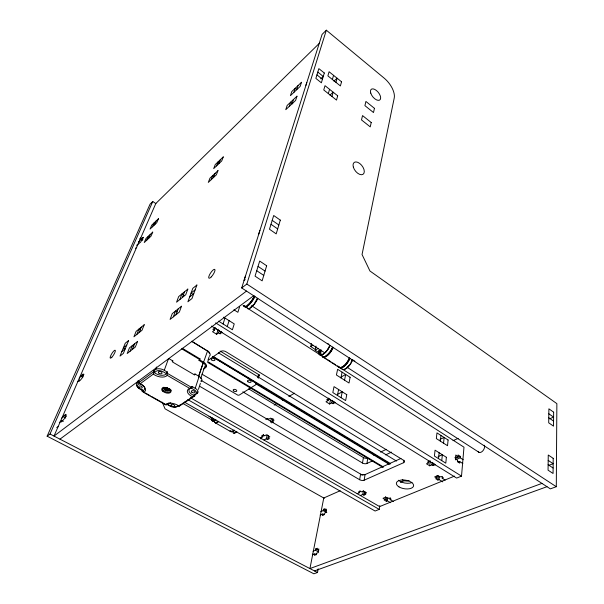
<?xml version="1.0" encoding="UTF-8"?>
<svg xmlns="http://www.w3.org/2000/svg" width="604" height="604" viewBox="0 0 604 604"><rect width="100%" height="100%" fill="white"/><g stroke="black" fill="none" stroke-linecap="round" stroke-linejoin="round"><path stroke-width="0.91" d="M139.048 381.751L138.588 382.823L139.962 383.918L153.295 374.125L153.695 370.932L156.036 369.255A6.553 3.533 18.4 0 1 163.541 369.897L167.519 372.177L166.485 373.695L163.239 371.807A5.247 2.824 18.4 0 0 156.27 371.211L154.314 372.645L153.695 370.932L154.314 372.645M556.299 486.718L556.865 403.631L369.958 271.007L362.045 254.518L394.231 98.014A16.859 8.584 51.1 0 0 384.182 78.15L326.341 30.2L322.098 34.39L241.698 287.957L550.335 488.863L556.299 486.718L246.825 284.054L241.698 287.957M220.12 351.06L258.384 374.382L259.071 375.167L258.761 375.862M211.498 326.077L456.647 478.081L461.516 476.111L463.985 447.186L337.304 365.865M462.83 463.547L459.855 461.667L459.727 463.125L457.515 461.728L457.643 460.278L455.431 458.881L455.786 455.023L457.991 456.42L458.119 454.978L460.316 456.375L460.188 457.817L455.386 459.848M445.193 480.135L442.211 478.3L442.377 476.647M441.751 460.641L442.354 454.759L438.142 456.586M443.547 443.177L444.136 437.47L439.976 439.342M437.13 475.756L436.866 478.232L435.703 478.715L437.908 480.067L438.338 475.929M437.908 480.067L439.078 479.591L439.418 476.277M438.496 458.61L439.123 452.728M440.346 441.139L440.958 435.431M428.87 461.177L428.681 462.853L426.469 463.804L429.708 465.797L431.913 464.854L433.128 465.601L433.4 463.094M431.913 464.854L432.192 462.347M429.708 465.797L430.267 460.799M199.992 386.454L359.652 479.727A3.231 1.608 10.6 0 0 364.144 480.203L403.593 462.709L403.925 460.225M393.378 501.531L390.139 499.644L390.403 497.779M385.586 496.752L385.178 499.546L384.129 499.976L386.288 501.222L387.338 500.799L387.738 498.006M386.288 501.222L386.824 497.507M184.379 402.09L375.114 511.029L379.214 509.376L379.765 505.669M360.316 495.506L362.732 494.48L363.902 495.152L364.506 491.445M363.902 495.152L365.813 494.336L364.642 493.657L364.944 491.799M364.144 480.203L365.08 474.57L400.958 458.451M242.816 391.837L362.483 463.019A3.186 1.631 10.6 0 0 366.915 463.472L367.821 457.998M362.732 494.48L363.344 490.773M357.191 493.71L359.599 492.675L359.909 490.818M359.652 479.727L360.603 474.11L201.041 380.316M362.483 463.019L363.412 457.553L248.689 388.908M155.9 203.601L152.759 201.509L150.049 204.182L47.135 436.186L313.869 573.8L317.508 572.494L318.202 568.832M326.288 510.705L324.839 509.897L325.088 508.621L323.434 509.331L323.185 510.614L320.799 511.633M316.262 554.714L314.76 553.921L314.495 555.295L316.194 554.646L316.458 553.272L318.165 552.622L318.867 548.961L317.16 549.617L317.425 548.251L315.733 548.908L315.469 550.274L313.031 551.218M323.971 514.834L322.521 514.034L322.264 515.325L323.925 514.623L324.174 513.332L325.843 512.622L326.5 509.187L324.839 509.897M319.154 352.766L315.235 350.252L316.051 346.1M341.064 397.711L342.242 391.8L337.432 394.472M344.544 380.173L345.677 374.442L340.928 377.168M337.409 395.424L338.602 389.512M340.943 377.877L342.098 372.155M328.599 398.081L328.078 400.595L325.979 401.758L329.618 404.008L331.717 402.853L333.076 403.691L333.589 401.177M331.717 402.853L332.238 400.331M329.618 404.008L330.486 399.818M315.431 349.588L310.713 346.553L311.422 343.525M264.001 440.067L266.243 438.836L267.549 439.584L268.652 435.439M271.77 422.943L272.97 418.451M266.243 438.836L267.262 434.835M270.486 422.188L271.415 418.557M260.513 438.059L262.748 436.82L263.374 434.419M261.011 438.98L261.426 437.387M258.369 377.711L259.025 375.024M258.278 378.217L259.093 375.303M257.855 377.047L258.557 374.495M258.006 377.168L258.708 374.623M258.135 377.296L258.844 374.752M258.24 377.432L258.942 374.888M331.974 96.489L333.182 92.201L329.98 95.1M335.952 82.363L337.115 78.218L333.959 81.125M328.334 93.597L329.558 89.317M332.374 79.494L333.559 75.349M239.667 306.583L237.878 312.291L233.914 309.769M246.825 284.054L326.341 30.2M245.375 276.202L244.016 280.483L245.179 279.592M258.655 234.314L259.894 230.418M305.911 85.315L306.794 82.522M227.225 326.553L229.112 320.656M215.273 327.768L214.443 330.282L212.51 331.702L216.625 334.246L218.572 332.834L220.113 333.793L220.928 331.279M218.572 332.834L219.388 330.32M223.072 323.955L224.982 318.059M197.078 393.566L197.455 393.264A6.425 3.435 17.1 0 0 195.877 388.704L192.057 386.454L191.038 387.957L194.194 389.784A5.142 2.741 17.1 0 1 195.673 394.019L193.657 395.363L197.063 393.589L197.614 391.898M198.444 389.361L200.377 383.442M206.092 365.964L205.526 367.7L203.525 369.074M208.086 359.878L208.939 357.266M216.625 334.246L218.271 329.225M292.064 103.767L293.453 99.517M296.639 89.754L297.983 85.64M289.248 106.417L290.645 102.159L292.789 103.812M293.861 92.404L295.213 88.29L296.617 89.384M200.724 378.542L204.22 367.972M198.399 376.843L207.527 351.015L191.951 341.29M198.459 376.888L203.118 362.808L203.79 362.332A6.274 3.496 17.3 0 1 205.526 367.7L204.514 367.096L205.224 366.205A5.021 2.794 17.3 0 0 204.477 363.88L199.026 360.362L200.03 358.897L182.302 348.281M195.22 388.289L199.139 376.42L194.979 373.974L194.307 374.442M194.979 373.974L194.639 374.993L172.495 361.962L172.865 360.943L168.591 358.421L164.273 370.29M199.026 360.362L200.03 358.897M140.958 389.248L142.491 390.109L142.106 391.135L143.518 392.343L165.481 404.733A8.539 4.402 17.3 0 1 178.837 405.979L179.486 406.039L179.901 404.967M162.25 390.697L163.012 390.033M166.863 372.653L167.399 372.109L167.202 375.333L189.648 388.349A8.796 4.696 16.9 0 0 192.653 396.813L178.837 405.979M155.568 369.542L156.512 367.006M176.006 314.729L178.172 308.901M182.431 297.432L184.53 291.792M173.356 316.828L175.53 311.007L177.063 311.958M179.811 299.561L181.91 293.937L184.167 295.348M139.396 388.364L138.761 387.979A6.395 3.337 18.6 0 1 136.829 383.442L138.142 380.618M213.476 177.546L215.092 173.348M218.822 163.722L220.392 159.652M211.166 179.705L212.797 175.515L214.269 176.549M216.534 165.896L218.112 161.827L219.562 162.861M132.389 349.384L134.654 343.729M139.109 332.6L141.306 327.119M130.064 351.241L132.329 345.594L133.929 346.53M136.791 334.48L138.988 329.014L140.558 329.943M148.561 238.474L150.313 234.39M154.352 224.99L156.058 221.019M146.636 240.279L148.395 236.202M152.442 226.81L154.148 222.838L155.658 223.827M63.382 421.343L61.91 420.565L61.298 421.969L64.643 418.466L66.266 414.721L64.9 415.779L65.511 414.382L61.585 418.346M79.245 378.006L83.11 374.012L82.544 375.311L83.903 374.201L82.386 377.689L80.453 380.105L79.101 381.2L79.675 379.893L77.727 381.471M138.399 242.083L142.635 237.485L142.197 238.489L143.503 237.251L140.596 242.166L136.61 245.345M47.135 436.186L50.011 434.004L152.759 201.509M166.485 373.695L167.399 372.109M191.038 387.957L192.178 386.522L191.83 387.564L190.147 388.395A7.505 4.017 16.9 0 0 192.397 394.737L194.767 395.914L195.107 394.873L193.657 395.363M319.486 43.178L155.794 203.533L53.998 436.073L246.5 291.083M139.63 238.98L140.732 237.938M165.481 404.733L166.342 404.816L167.444 403.766A7.286 3.76 17.3 0 1 168.893 403.117M135.538 248.312L136.647 247.27M320.732 78.852L323.268 76.474L317.802 72.095M126.757 345.08L123.39 347.798L124.96 348.704M195.152 289.807L191.06 293.114L193.371 294.571M121.887 351.468L125.255 348.757M189.656 296.957L193.763 293.657M59.298 422.574L61.91 420.565M56.723 427.662L58.165 426.56M59.962 439.153L253.657 295.741M137.183 383.117L138.98 381.803M139.72 383.381L137.863 384.748A5.119 2.665 18.6 0 0 139.652 388.961L142.831 390.758L142.491 390.109L142.831 390.758M172.2 361.426L172.865 360.943M220.113 333.793L222.068 332.374L220.52 331.422M207.987 360.407L220.943 351.362A3.737 2.144 16.7 0 1 225.994 351.77L403.434 460.195A3.382 1.752 9.3 0 1 403.593 462.709M179.214 405.427L177.516 406.5A6.267 3.246 17.4 0 1 173.446 406.802M178.535 405.412L176.602 406.696A5.013 2.597 17.4 0 1 169.951 406.069L166.855 404.325M179.486 406.039L194.767 395.914L192.653 396.813M310.713 346.553L312.955 345.133M315.235 350.252L318.361 348.304M319.395 351L321.003 350.01M274.216 405.08L276.655 403.653M282.34 400.316L283.963 399.365M288.84 396.511L294.526 393.174M265.768 419.418L267.549 418.391L268.84 419.153L270.63 418.127L274.073 420.158L272.276 421.177L273.559 421.932L272.366 422.604M262.385 436.171L263.895 435.325M267.549 439.584L269.354 438.602L268.048 437.847L269.852 436.851L266.356 434.82L264.552 435.824L263.238 435.061L261.441 436.065L262.748 436.82M333.076 403.691L335.19 402.536L333.831 401.69M373.733 455.242L375.424 454.45M380.49 452.086L386.401 449.331M366.915 463.472L372.849 460.739M385.571 454.88L391.505 452.147M361.841 475.174L363.102 474.608M340.143 490.742L323.767 497.998L309.935 568.568L541.947 483.404M453.015 440.671L458.187 438.376M429.678 461.139L427.466 462.098L428.681 462.853M364.642 493.657L366.568 492.834L363.427 491.022L361.509 491.845L360.331 491.165L358.421 491.996L359.599 492.675M433.128 465.601L435.348 464.65L434.133 463.902M320.128 515.053L322.521 514.034M454.789 457.779L457.991 456.42M455.514 458.413L460.316 456.375M322.725 515.046L324.325 514.366M549.572 418.821L553.596 417.115L548.825 413.778M400.361 482.377L404.642 480.565M458.247 462.347L459.855 461.667M390.139 499.644L391.203 499.214L389.036 497.953L387.987 498.383L385.82 497.122L383.019 498.285L385.178 499.546M442.211 478.3L443.389 477.817L441.177 476.458L439.999 476.949L437.779 475.582L434.654 476.881L436.866 478.232M454.51 476.111L379.629 506.59L190.343 397.689M312.313 554.857L314.76 553.921M315.062 554.517L316.692 553.898M548.945 465.306L553.151 463.698L548.183 460.384M314.488 570.931L546.99 486.688M189.648 388.349L191.83 387.564L167.029 373.151L165.873 374.314A7.693 4.152 18.5 0 1 155.462 373.408L153.31 371.966L138.588 382.823L141.004 384.008A7.467 3.881 18.8 0 1 143.661 390.327L142.106 391.135L143.722 392.049M50.011 434.004L317.508 572.494M169.709 405.488L170.366 405.835M312.759 554.042L314.246 554.827M63.541 416.828L65.738 417.991M315.469 550.274L318.467 551.86M64.152 415.431L66.372 416.556M315.733 548.908L318.723 550.493M81.759 375.114L83.36 376.005M323.434 509.331L326.319 510.931M81.193 376.413L82.793 377.304M323.185 510.614L326.794 512.615M324.31 498.308L165.02 408.802L162.265 402.219M145.338 392.955L150.185 395.696M151.8 396.609L166.342 404.816M167.444 404.212L169.671 405.473M209.014 416.352L212.653 418.429M182.74 403.366L212.17 420.142M215.492 422.928L230.607 431.543M187.753 399.569L379.214 509.376M387.338 500.799L390.569 502.671M201.955 374.163L237.976 395.227L239.146 395.137L256.541 384.257L256.489 383.238M207.572 361.486L383.532 467.043M207.738 362.423L382.815 467.368M181.645 348.765L199.358 359.365M199.697 359.886L203.79 362.332M213.038 356.33L390.131 463.366M212.366 356.503L256.36 383.11M212.487 356.851L390.139 464.136M255.454 383.608L389.157 464.295M191.476 341.29L207.557 351.03A6.214 3.526 17.4 0 1 209.241 356.383M218.316 352.736L396.473 461.056M439.078 479.591L442.8 481.871M216.391 328.855L214.835 327.889L212.887 329.323L214.443 330.282M330.184 399.425L328.81 398.58L326.704 399.75L328.078 400.595M215.643 322.898L461.516 476.111M218.595 321.162L232.397 329.784L234.246 323.887L223.601 317.191M457.606 461.245L459.085 462.181M460.188 457.817L463.155 459.697M322.551 356.805L338.791 367.224M141.336 238.723L142.922 239.743M140.898 239.72L142.257 240.588M243.087 305.382L246.258 307.413M247.836 308.433L320.679 355.19M322.264 356.209L326.22 358.753M327.806 359.765L330.969 361.796M332.555 362.815L335.726 364.846M251.574 305.684L324.363 352.608M347.308 367.406L479.425 452.592M327.519 343.45L328.848 344.318M352.321 359.599L354.895 361.283M256.723 270.713L263.774 275.401M548.13 464.71L553.105 468.024M258.044 266.402L265.058 271.09M271 224.28L277.674 228.924M548.772 417.772L553.558 421.109M272.208 220.354L278.844 224.998M316.941 74.881L322.43 79.267M207.557 351.03L207.18 350.516A4.96 2.816 17.4 0 1 209.331 353.567M484.257 445.224A4.53 2.756 -58.3 0 1 482.671 451.029A4.53 2.756 -58.3 0 1 478.209 451.535M367.534 458.111A3.171 1.638 10.5 0 1 363.412 457.553M365.08 474.57A3.216 1.616 10.6 0 1 360.603 474.11M411.966 482.551A8.675 4.356 9.2 0 1 398.459 480.233M409.051 480.588A4.341 2.182 9.2 0 1 402.249 479.674M236.791 431.626A8.003 3.035 -60 0 1 233.627 432.902M215.809 419.637A8.094 2.877 -59.7 0 1 211.936 418.195M214.367 420.98A7.271 2.597 -59.7 0 1 213.657 418.474M214.118 421.426A7.777 2.771 -59.7 0 1 213.371 418.738M233.884 430.199A8.328 3.133 -59.9 0 1 229.981 430.992M231.649 431.241A7.935 2.982 -59.9 0 1 230.796 431.196M217.146 421.924A8.003 2.869 -59.7 0 1 216.096 422.377M215.258 422.347A8.003 2.869 -59.7 0 1 214.692 421.841M218.293 421.298A8.396 3.005 -59.7 0 1 214.473 422.158M218.716 421.539A8.396 3.012 -59.7 0 1 214.896 422.4M217.568 422.166A8.003 2.869 -59.7 0 1 216.519 422.619M234.329 430.161A7.935 2.99 -59.9 0 1 230.607 430.909M234.299 430.441A8.328 3.133 -59.9 0 1 230.396 431.226M214.85 420.384A7.777 2.763 -59.7 0 1 212.276 418.111M215.802 419.84A8.365 2.975 -59.7 0 1 211.808 418.346M236.745 431.807A8.267 3.133 -60 0 1 232.85 432.577M352.381 360.059A9.007 4.017 -57.3 0 1 350.244 364.167M349.784 364.808A9.007 4.017 -57.3 0 1 344.272 369.286M329.852 345.397A9.128 3.82 -57.2 0 1 322.438 354.51A9.128 3.82 -57.2 0 1 319.086 350.456M322.287 354.971A8.192 3.443 -57.2 0 1 320.996 350.969M321.147 355.061A8.766 3.684 -57.2 0 1 320.996 349.95M349.497 357.991A9.377 4.152 -57.3 0 1 343.382 366.417A9.377 4.152 -57.3 0 1 338.172 366.235M349.24 358.066A8.939 3.956 -57.3 0 1 344.167 365.488M343.653 365.911A8.939 3.956 -57.3 0 1 341.207 367.217M339.984 367.308A8.939 3.956 -57.3 0 1 339.04 366.862M332.759 347.096A9.468 3.994 -57.2 0 1 327.398 354.956A9.468 3.994 -57.2 0 1 322.091 356.511M332.23 347.851A9.022 3.813 -57.2 0 1 325.866 355.809M332.963 347.466A9.022 3.813 -57.2 0 1 324.907 356.745M333.212 347.391A9.468 4.002 -57.2 0 1 327.058 355.899A9.468 4.002 -57.2 0 1 321.962 355.832M349.686 358.353A8.932 3.956 -57.3 0 1 340.429 367.594M349.942 358.285A9.377 4.152 -57.3 0 1 344.635 366.062A9.377 4.152 -57.3 0 1 339.237 367.511M329.822 345.563A8.766 3.677 -57.2 0 1 322.702 354.322A8.766 3.677 -57.2 0 1 319.478 350.433M330.048 345.36A9.43 3.949 -57.2 0 1 322.393 354.774A9.43 3.949 -57.2 0 1 318.927 350.584M352.532 359.999A9.309 4.152 -57.3 0 1 346.462 368.357A9.309 4.152 -57.3 0 1 341.26 368.161M352.011 360.007A8.66 3.866 -57.3 0 1 351.128 362M348.576 365.73A8.66 3.866 -57.3 0 1 347.096 367.202M257.659 298.406A9.498 3.148 -56.8 0 1 252.276 306.288A9.498 3.148 -56.8 0 1 247.595 308.259M247.074 307.323A9.136 3.012 -56.8 0 1 246.334 307.013M254.397 296.081A9.89 3.231 -56.8 0 1 248.025 305.012A9.89 3.231 -56.8 0 1 243.548 305.481M254.171 296.187A9.422 3.08 -56.8 0 1 253.491 297.583M253.114 298.293A9.422 3.08 -56.8 0 1 247.353 305.284M246.039 306.062A9.422 3.08 -56.8 0 1 244.212 305.986M254.669 296.511A9.422 3.088 -56.8 0 1 245.466 306.621M254.896 296.405A9.883 3.239 -56.8 0 1 248.523 305.33A9.883 3.239 -56.8 0 1 244.039 305.798M257.787 298.316A9.815 3.254 -56.8 0 1 251.453 307.179A9.815 3.254 -56.8 0 1 246.968 307.625M257.281 298.361A9.128 3.02 -56.8 0 1 255.001 302.445M253.091 304.907A9.128 3.02 -56.8 0 1 250.675 307.172M199.139 376.42A6.357 3.465 17.2 0 1 200.928 381.751M171.876 406.424A6.267 3.246 17.4 0 1 171.106 406.152M167.202 375.333A9.015 4.855 18.5 0 1 153.295 374.125M139.962 383.918A8.75 4.545 18.7 0 1 143.518 392.343M169.815 402.944A7.286 3.76 17.3 0 1 170.841 402.876M169.596 388.599A3.201 1.691 17.9 0 1 166.795 390.546A3.201 1.691 17.9 0 1 164.228 387.307M169.467 388.84A4.168 2.197 17.9 0 1 169.309 392.019A4.168 2.197 17.9 0 1 163.624 390.652A4.168 2.197 17.9 0 1 163.76 387.466M166.644 387.489A4.168 2.197 17.9 0 1 167.685 387.813M171.06 390.154A4.809 2.537 17.9 0 1 171.181 390.864M170.728 389.542A4.16 2.205 17.9 0 1 169.226 390.01M163.79 387.874A4.16 2.205 17.9 0 1 163.405 387.232M168.244 388.772A1.283 0.679 17.9 0 1 166.863 388.953A1.283 0.679 17.9 0 1 165.821 388.002M169.241 389.754A2.567 1.351 17.9 0 1 168.977 390.025M164.696 388.999A2.567 1.351 17.9 0 1 164.469 388.599M168.184 389.686A1.54 0.815 17.9 0 1 165.873 389.603A1.54 0.815 17.9 0 1 165.941 388.244A1.54 0.815 17.9 0 1 168.206 389.255M553.204 458.338L553.06 473.476L548.054 470.161L548.258 455.016L553.204 458.338M553.641 412.162L553.506 426.137L548.704 422.808L548.893 408.825L553.641 412.162M446.379 457.296L445.79 463.17L434.419 456.058L435.061 450.176L446.379 457.296M448.093 439.999L447.526 445.707L436.337 438.587L436.964 432.872L448.093 439.999M346.764 394.654L345.624 400.558L332.812 392.547L334.027 386.643L346.764 394.654M350.124 377.289L349.021 383.019L336.428 375.008L337.613 369.278L350.124 377.289M371.233 122.521L370.244 126.87L361.502 119.932L362.536 115.59L371.233 122.521M374.45 108.335L373.491 112.54L364.914 105.64L365.911 101.449L374.45 108.335M337.689 95.794L336.511 100.09L323.752 89.966L325.012 85.685L337.689 95.794M341.539 81.782L340.399 85.934L327.889 75.885L329.097 71.755L341.539 81.782M266.658 265.752L262.144 280.845L255.047 276.149L259.69 261.064L266.658 265.752M280.301 220.135L276.194 233.876L269.482 229.226L273.703 215.5L280.301 220.135M324.303 73.001L321.373 82.793L315.862 78.399L318.867 68.63L324.303 73.001M296.987 96.187L295.605 100.445L285.752 109.694L287.164 105.436L296.987 96.187M301.479 82.31L300.15 86.425L290.403 95.681L291.77 91.574L301.479 82.31M196.889 285.028L191.996 298.519L187.889 301.804L192.797 288.35L196.889 285.028M181.494 306.236L179.335 312.079L170.079 319.433L172.261 313.627L181.494 306.236M187.829 289.097L185.745 294.744L176.549 302.204L178.663 296.587L187.829 289.097M217.991 170.622L216.375 174.82L208.304 182.393L209.943 178.21L217.991 170.622M223.261 156.919L221.698 160.981L213.695 168.591L215.281 164.53L223.261 156.919M137.584 341.388L135.326 347.051L127.172 353.536L129.445 347.904L137.584 341.388M144.22 324.741L142.031 330.229L133.922 336.813L136.119 331.354L144.22 324.741M128.614 340.513L123.367 353.393L120 356.088L125.255 343.238L128.614 340.513M152.729 232.117L150.977 236.209L144.25 242.521L146.017 238.444L152.729 232.117M158.459 218.731L156.753 222.71L150.064 229.067L151.778 225.103L158.459 218.731M211.287 276.881A5.285 1.487 -56.6 0 0 214.805 269.414A5.285 1.487 -56.6 0 0 209.414 275.047A5.285 1.487 -56.6 0 0 211.287 276.881M111.861 357.206A4.651 1.102 -58.3 0 0 115.319 350.403A4.651 1.102 -58.3 0 0 111.045 354.963A4.651 1.102 -58.3 0 0 111.861 357.206M399.04 486.915A8.72 4.334 9.2 0 0 413.378 486.514A8.72 4.334 9.2 0 0 402.543 479.969A8.72 4.334 9.2 0 0 399.04 486.915M211.694 359.931A1.933 1.087 17 0 0 214.873 360.195A1.933 1.087 17 0 0 212.744 358.3A1.933 1.087 17 0 0 211.694 359.931M247.927 381.743A1.887 1.049 15.3 0 0 251.075 382.022A1.887 1.049 15.3 0 0 249.052 380.203A1.887 1.049 15.3 0 0 247.927 381.743M233.582 390.864A1.85 1.012 15.6 0 0 236.662 391.135A1.85 1.012 15.6 0 0 234.654 389.376A1.85 1.012 15.6 0 0 233.582 390.864M370.758 93.122A6.84 3.533 51 0 0 379.463 100.173A6.84 3.533 51 0 0 376.458 90.525A6.84 3.533 51 0 0 370.758 93.122M353.34 167.119A7.414 4.22 52.3 0 0 362.921 174.382A7.414 4.22 52.3 0 0 359.735 163.48A7.414 4.22 52.3 0 0 353.34 167.119M191.83 392.17A1.925 1.027 17 0 0 194.994 392.457A1.925 1.027 17 0 0 192.827 390.629A1.925 1.027 17 0 0 191.83 392.17M171.559 405.76A1.88 0.974 17.4 0 0 174.624 406.054A1.88 0.974 17.4 0 0 172.472 404.303A1.88 0.974 17.4 0 0 171.559 405.76M158.807 373.061A1.971 1.065 18.4 0 0 162 373.34A1.971 1.065 18.4 0 0 159.728 371.445A1.971 1.065 18.4 0 0 158.807 373.061M139.131 387.428A1.918 0.997 18.7 0 0 142.219 387.708A1.918 0.997 18.7 0 0 139.969 385.896A1.918 0.997 18.7 0 0 139.131 387.428M162.944 391.392A4.817 2.537 17.9 0 0 170.773 392.117A4.817 2.537 17.9 0 0 165.247 387.557A4.817 2.537 17.9 0 0 162.944 391.392M164.892 389.89A2.567 1.351 17.9 0 0 169.06 390.267A2.567 1.351 17.9 0 0 166.115 387.836A2.567 1.351 17.9 0 0 164.892 389.89M165.609 389.671A1.54 0.815 17.9 0 0 168.116 389.897A1.54 0.815 17.9 0 0 166.342 388.44A1.54 0.815 17.9 0 0 165.609 389.671M165.866 389.406A1.283 0.679 17.9 0 0 167.95 389.595A1.283 0.679 17.9 0 0 166.47 388.38A1.283 0.679 17.9 0 0 165.866 389.406"/></g></svg>
